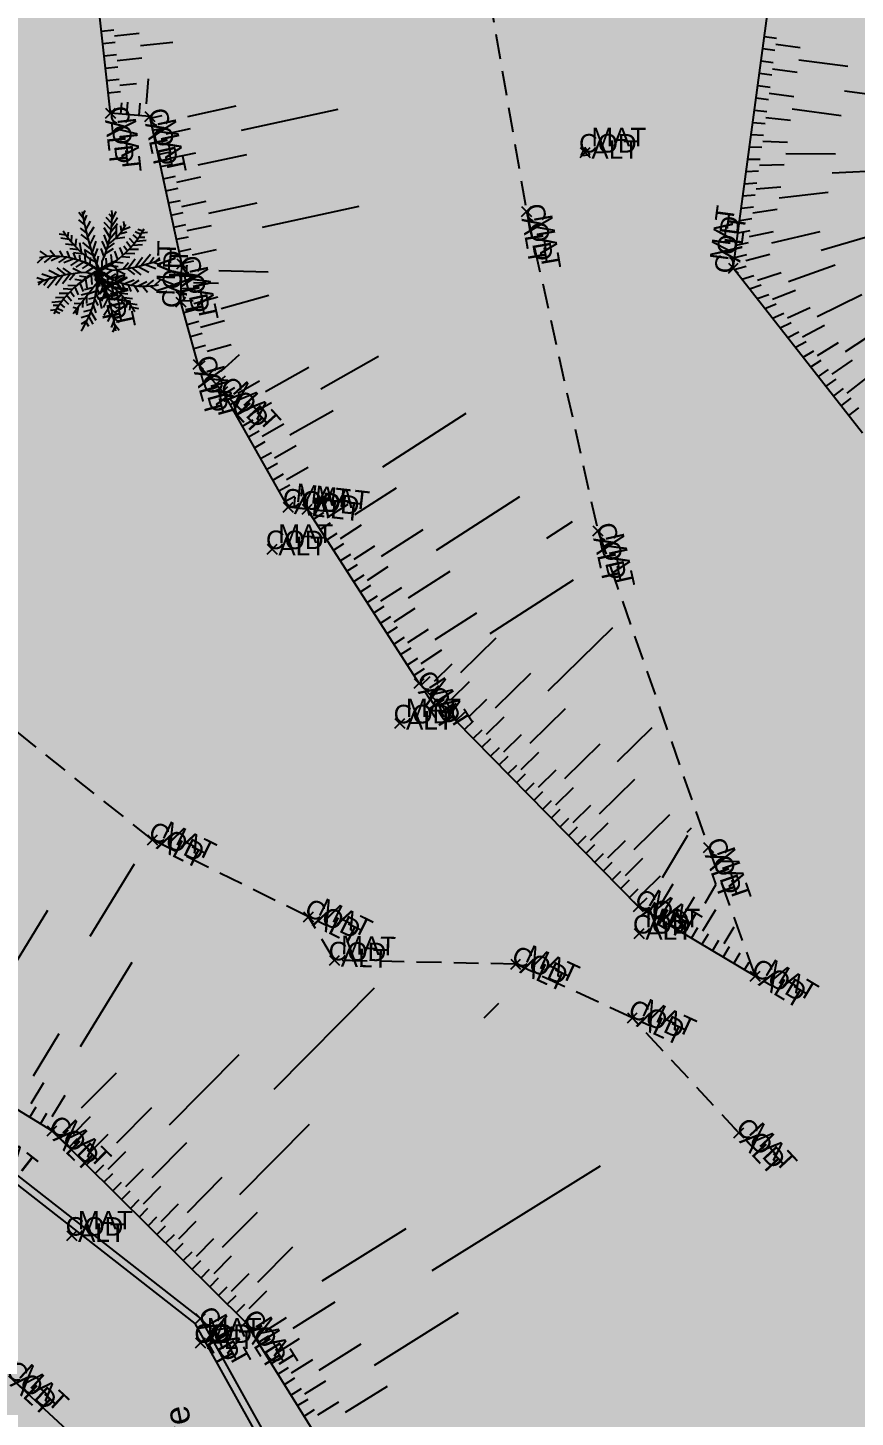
# Model space of a CAD drawing. Extents: x -24 to 1126, y -24 to 2053.
# Drawn here: x 1018.17 to 1034.87, y 1986.67 to 2014.71 of the extents above; entities that cross this region are included whole.
import ezdxf
from ezdxf.enums import TextEntityAlignment as Align

# ---------------------------------------------------------------- set-up
doc = ezdxf.new("R2010")
doc.units = 0
doc.header["$LTSCALE"] = 2.5
doc.header["$PDMODE"] = 3
doc.header["$PDSIZE"] = 0.1
doc.linetypes.add('CACH500', pattern=[0.3, 0.2, -0.1])
doc.layers.get('0').update_dxf_attribs({"linetype": 'CONTINUOUS'})
for name, color, linetype in [('T_BORDURES_TROTTOIR', 7, 'CONTINUOUS'), ('T_HACHURES', 7, 'CONTINUOUS'), ('T_MURS', 7, 'CONTINUOUS'), ('T_TALUS_BARBULES', 32, 'CONTINUOUS'), ('T_TALUS_CRÊTE', 34, 'CONTINUOUS'), ('T_TALUS_PIED', 34, 'CACH500'), ('T_TEXTES', 7, 'CONTINUOUS'), ('TOPOALT', 7, 'CONTINUOUS'), ('TOPOCOD', 1, 'CONTINUOUS'), ('TOPOMAT', 4, 'CONTINUOUS')]:
    doc.layers.add(name, color=color, linetype=linetype)
doc.styles.add('ARIAL', font='arial.ttf')

msp = doc.modelspace()

# ---------------------------------------------------------------- linework, layer by layer
at = {"color": 0}
for p, q in [((1029.408, 2012.297), (1029.332, 2012.132)), ((1029.332, 2012.132), (1029.513, 2012.148)), ((1029.513, 2012.148), (1029.408, 2012.297)), ((1029.418, 2012.192), (1029.418, 2012.192))]:
    msp.add_line(p, q, dxfattribs=at)
at = {"color": 0, "linetype": 'CONTINUOUS'}
for p, q in [((1019.292, 2010.862), (1019.2, 2010.986)), ((1019.282, 2010.92), (1019.328, 2011.023)), ((1019.87, 2010.884), (1019.814, 2010.947)), ((1019.868, 2010.821), (1019.956, 2011.003)), ((1019.316, 2010.738), (1019.2, 2010.832)), ((1019.352, 2010.573), (1019.235, 2010.667)), ((1019.304, 2010.797), (1019.359, 2010.93)), ((1019.339, 2010.631), (1019.432, 2010.81)), ((1019.374, 2010.486), (1019.506, 2010.691)), ((1019.851, 2010.634), (1019.71, 2010.78)), ((1019.828, 2010.488), (1019.71, 2010.675)), ((1019.864, 2010.758), (1019.752, 2010.884)), ((1019.846, 2010.593), (1019.982, 2010.759)), ((1019.859, 2010.698), (1019.982, 2010.884)), ((1019.962, 2010.485), (1019.959, 2010.732)), ((1020.061, 2010.6), (1020.044, 2010.717)), ((1020.085, 2010.634), (1020.233, 2010.696)), ((1020.12, 2010.688), (1020.107, 2010.801)), ((1018.944, 2010.523), (1018.805, 2010.546)), ((1019.006, 2010.439), (1018.833, 2010.464)), ((1018.978, 2010.476), (1018.99, 2010.583)), ((1019.051, 2010.385), (1019.058, 2010.526)), ((1019.132, 2010.294), (1019.149, 2010.45)), ((1019.25, 2010.179), (1019.219, 2010.372)), ((1019.389, 2010.43), (1019.246, 2010.542)), ((1019.443, 2010.245), (1019.281, 2010.377)), ((1019.419, 2010.323), (1019.52, 2010.524)), ((1019.469, 2010.163), (1019.552, 2010.401)), ((1019.757, 2010.213), (1019.668, 2010.403)), ((1019.789, 2010.321), (1019.71, 2010.529)), ((1019.82, 2010.448), (1019.961, 2010.612)), ((1019.931, 2010.455), (1020.128, 2010.487)), ((1020.022, 2010.551), (1020.17, 2010.592)), ((1020.25, 2010.278), (1020.162, 2010.391)), ((1020.318, 2010.358), (1020.219, 2010.459)), ((1020.39, 2010.452), (1020.297, 2010.529)), ((1020.448, 2010.538), (1020.333, 2010.595)), ((1020.354, 2010.404), (1020.558, 2010.426)), ((1020.488, 2010.603), (1020.392, 2010.642)), ((1020.414, 2010.487), (1020.532, 2010.487)), ((1020.471, 2010.574), (1020.582, 2010.587)), ((1018.571, 2010.094), (1018.416, 2010.205)), ((1018.655, 2010.1), (1018.498, 2009.973)), ((1018.718, 2010.101), (1018.623, 2010.215)), ((1018.825, 2010.096), (1018.642, 2010.006)), ((1018.886, 2010.09), (1018.813, 2010.21)), ((1019.103, 2010.325), (1018.927, 2010.346)), ((1019.017, 2010.068), (1018.961, 2010.202)), ((1019.197, 2010.229), (1019.019, 2010.249)), ((1019.145, 2010.034), (1019.089, 2010.171)), ((1019.295, 2010.14), (1019.092, 2010.166)), ((1019.226, 2010.007), (1019.22, 2010.12)), ((1019.482, 2010.124), (1019.315, 2010.233)), ((1019.353, 2010.093), (1019.318, 2010.231)), ((1019.337, 2009.959), (1019.326, 2010.108)), ((1019.505, 2010.057), (1019.586, 2010.257)), ((1019.558, 2009.914), (1019.599, 2010.111)), ((1019.712, 2010.088), (1019.647, 2010.257)), ((1019.738, 2010.157), (1019.898, 2010.257)), ((1019.771, 2010.257), (1019.919, 2010.361)), ((1019.874, 2009.95), (1019.849, 2010.133)), ((1019.988, 2010.033), (1019.927, 2010.203)), ((1020.091, 2010.12), (1020.025, 2010.274)), ((1020.06, 2010.092), (1020.231, 2010.082)), ((1020.179, 2010.203), (1020.107, 2010.302)), ((1020.137, 2010.162), (1020.33, 2010.154)), ((1020.22, 2010.246), (1020.406, 2010.245)), ((1020.289, 2010.323), (1020.482, 2010.335)), ((1020.457, 2009.91), (1020.646, 2010.14)), ((1018.487, 2010.084), (1018.359, 2009.963)), ((1018.817, 2009.699), (1018.596, 2009.813)), ((1018.939, 2009.724), (1018.759, 2009.869)), ((1018.952, 2010.08), (1018.791, 2009.977)), ((1019.042, 2009.742), (1018.886, 2009.86)), ((1019.1, 2010.047), (1018.897, 2009.966)), ((1019.19, 2010.019), (1019.028, 2009.914)), ((1019.251, 2009.767), (1019.075, 2009.855)), ((1019.287, 2009.982), (1019.136, 2009.881)), ((1019.389, 2009.934), (1019.264, 2009.851)), ((1019.495, 2009.873), (1019.341, 2009.771)), ((1019.43, 2009.912), (1019.434, 2010.076)), ((1019.531, 2009.986), (1019.433, 2010.034)), ((1019.671, 2009.83), (1019.672, 2009.991)), ((1019.715, 2009.72), (1019.87, 2009.822)), ((1019.722, 2009.857), (1019.876, 2009.82)), ((1019.763, 2009.88), (1019.75, 2010.061)), ((1019.826, 2009.919), (1019.996, 2009.894)), ((1019.927, 2009.988), (1020.094, 2009.965)), ((1019.96, 2009.826), (1020.135, 2009.738)), ((1020.085, 2009.84), (1020.199, 2009.974)), ((1020.168, 2009.851), (1020.325, 2009.733)), ((1020.189, 2009.855), (1020.339, 2010.05)), ((1020.272, 2009.869), (1020.452, 2009.724)), ((1020.335, 2009.882), (1020.483, 2010.083)), ((1020.394, 2009.894), (1020.615, 2009.78)), ((1020.54, 2009.932), (1020.755, 2009.855)), ((1020.623, 2009.956), (1020.714, 2010.083)), ((1020.696, 2009.98), (1020.855, 2009.928)), ((1020.744, 2009.996), (1020.831, 2010.076)), ((1018.514, 2009.613), (1018.355, 2009.665)), ((1018.466, 2009.597), (1018.38, 2009.517)), ((1018.67, 2009.661), (1018.455, 2009.738)), ((1018.587, 2009.637), (1018.496, 2009.51)), ((1018.753, 2009.683), (1018.564, 2009.453)), ((1018.875, 2009.711), (1018.727, 2009.51)), ((1019.021, 2009.738), (1018.871, 2009.543)), ((1019.125, 2009.753), (1019.012, 2009.619)), ((1019.283, 2009.605), (1019.116, 2009.628)), ((1019.384, 2009.674), (1019.215, 2009.699)), ((1019.222, 2009.56), (1019.284, 2009.39)), ((1019.488, 2009.736), (1019.334, 2009.773)), ((1019.336, 2009.643), (1019.362, 2009.46)), ((1019.448, 2009.713), (1019.46, 2009.532)), ((1019.539, 2009.764), (1019.538, 2009.602)), ((1019.652, 2009.679), (1019.612, 2009.482)), ((1019.705, 2009.536), (1019.624, 2009.336)), ((1019.68, 2009.607), (1019.777, 2009.559)), ((1019.78, 2009.681), (1019.777, 2009.518)), ((1019.821, 2009.659), (1019.946, 2009.742)), ((1019.873, 2009.634), (1019.884, 2009.485)), ((1019.923, 2009.611), (1020.075, 2009.712)), ((1019.985, 2009.586), (1019.99, 2009.473)), ((1020.02, 2009.574), (1020.182, 2009.679)), ((1020.065, 2009.559), (1020.121, 2009.422)), ((1020.11, 2009.546), (1020.313, 2009.627)), ((1020.259, 2009.513), (1020.419, 2009.616)), ((1020.386, 2009.497), (1020.569, 2009.587)), ((1020.555, 2009.493), (1020.713, 2009.62)), ((1020.723, 2009.509), (1020.851, 2009.63)), ((1018.921, 2009.27), (1018.728, 2009.258)), ((1018.99, 2009.347), (1018.804, 2009.348)), ((1019.073, 2009.431), (1018.88, 2009.439)), ((1018.96, 2009.315), (1019.048, 2009.202)), ((1019.151, 2009.501), (1018.979, 2009.511)), ((1019.031, 2009.39), (1019.103, 2009.291)), ((1019.119, 2009.473), (1019.185, 2009.319)), ((1019.402, 2009.353), (1019.249, 2009.315)), ((1019.492, 2009.468), (1019.312, 2009.42)), ((1019.355, 2009.293), (1019.354, 2009.148)), ((1019.552, 2009.398), (1019.387, 2009.334)), ((1019.528, 2009.268), (1019.396, 2009.232)), ((1019.542, 2009.336), (1019.605, 2009.232)), ((1019.624, 2009.336), (1019.56, 2009.462)), ((1019.741, 2009.43), (1019.658, 2009.192)), ((1019.791, 2009.27), (1019.69, 2009.069)), ((1019.729, 2009.469), (1019.895, 2009.36)), ((1019.768, 2009.348), (1019.929, 2009.216)), ((1019.857, 2009.5), (1019.892, 2009.362)), ((1019.915, 2009.453), (1020.119, 2009.427)), ((1019.96, 2009.414), (1019.991, 2009.221)), ((1020.014, 2009.364), (1020.191, 2009.344)), ((1020.078, 2009.299), (1020.061, 2009.143)), ((1020.107, 2009.268), (1020.283, 2009.247)), ((1020.194, 2009.525), (1020.25, 2009.391)), ((1020.324, 2009.503), (1020.397, 2009.383)), ((1020.492, 2009.492), (1020.587, 2009.378)), ((1020.639, 2009.499), (1020.794, 2009.388)), ((1018.74, 2009.019), (1018.628, 2009.006)), ((1018.856, 2009.189), (1018.652, 2009.167)), ((1018.796, 2009.106), (1018.678, 2009.106)), ((1018.722, 2008.99), (1018.818, 2008.951)), ((1018.762, 2009.055), (1018.877, 2008.998)), ((1018.821, 2009.141), (1018.913, 2009.064)), ((1018.893, 2009.235), (1018.991, 2009.134)), ((1019.164, 2009.045), (1019.082, 2009.064)), ((1019.237, 2009.141), (1019.103, 2009.148)), ((1019.125, 2008.995), (1019.166, 2008.918)), ((1019.189, 2009.078), (1019.158, 2008.934)), ((1019.319, 2009.247), (1019.187, 2009.232)), ((1019.281, 2009.198), (1019.27, 2009.064)), ((1019.456, 2009.016), (1019.291, 2008.981)), ((1019.502, 2009.163), (1019.354, 2009.106)), ((1019.443, 2008.979), (1019.542, 2008.813)), ((1019.487, 2009.11), (1019.542, 2008.96)), ((1019.52, 2009.232), (1019.584, 2009.106)), ((1019.836, 2009.107), (1019.704, 2008.902)), ((1019.821, 2009.163), (1019.964, 2009.051)), ((1019.858, 2009.02), (1019.975, 2008.926)), ((1020.16, 2009.208), (1020.152, 2009.067)), ((1020.204, 2009.154), (1020.378, 2009.129)), ((1020.232, 2009.117), (1020.22, 2009.01)), ((1020.266, 2009.07), (1020.406, 2009.048)), ((1019.415, 2008.91), (1019.249, 2008.855)), ((1019.368, 2008.806), (1019.249, 2008.73)), ((1019.347, 2008.764), (1019.396, 2008.688)), ((1019.4, 2008.874), (1019.48, 2008.73)), ((1019.871, 2008.962), (1019.778, 2008.783)), ((1019.906, 2008.796), (1019.851, 2008.663)), ((1019.894, 2008.855), (1020.011, 2008.761)), ((1019.918, 2008.731), (1020.01, 2008.607)), ((1019.928, 2008.673), (1019.882, 2008.571))]:
    msp.add_line(p, q, dxfattribs=at)
for centre, radius, start, end in [((1024.331, 2011.764), 5.119, 188.516, 202.606), ((1017.54, 2010.932), 2.33, 336.1943, 2.2988), ((1018.743, 2011.633), 2.026, 295.5696, 331.0899), ((1019.156, 2011.277), 1.13, 304.4561, 331.4948), ((1020.612, 2011.701), 2.042, 212.1217, 234.7352), ((1018.707, 2008.621), 1.479, 52.5989, 101.7634), ((1021.561, 2010.864), 2.2, 198.8657, 208.393), ((1020.617, 2007.86), 2.209, 117.8553, 131.0663), ((1018.953, 2008.961), 1.079, 53.632, 73.238), ((1021.717, 2006.013), 4.368, 114.0335, 119.0967), ((1017.889, 2007.076), 3.245, 51.2827, 57.6416), ((1019.688, 2012.974), 3.159, 273.4205, 291.3892), ((1019.523, 2006.619), 3.159, 93.4204, 111.3892), ((1020.485, 2007.946), 2.05, 115.4351, 150.987), ((1056.147, 1980.644), 46.631, 141.6662, 142.6422), ((1017.561, 2009.692), 2.012, 326.851, 2.4966), ((1018.695, 2009.681), 0.915, 337.8337, 5.9061), ((1020.504, 2010.972), 1.479, 232.5989, 281.7634), ((1014.88, 2007.829), 5.119, 8.516, 22.606), ((1017.576, 2008.864), 2.248, 12.1313, 24.7386), ((1018.599, 2007.892), 2.042, 32.1218, 54.7348)]:
    msp.add_arc(centre, radius, start, end, dxfattribs=at)
at = {"color": 0}
for p in [(1019.837, 2012.986), (1020.631, 2012.922), (1029.418, 2012.192), (1028.233, 2011.004), (1019.605, 2009.797), (1021.275, 2009.946), (1032.407, 2009.858), (1021.256, 2009.176), (1021.607, 2007.918), (1022.105, 2007.37), (1023.422, 2005.037), (1023.806, 2004.994), (1029.673, 2004.557), (1023.101, 2004.19), (1026.069, 2001.481), (1025.677, 2000.674), (1020.684, 1998.324), (1031.904, 1998.17), (1030.49, 1996.979), (1023.836, 1996.768), (1030.507, 1996.431), (1024.361, 1995.891), (1028.015, 1995.815), (1032.847, 1995.57), (1030.369, 1994.731), (1018.658, 1992.45), (1032.519, 1992.41), (1019.058, 1990.335), (1021.653, 1988.664), (1022.566, 1988.587), (1021.655, 1988.172)]:
    msp.add_point(p, dxfattribs=at)
at = {"layer": 'T_BORDURES_TROTTOIR'}
msp.add_line((1019.232, 1986.162), (1017.786, 1987.497), dxfattribs=at)
at = {"layer": 'T_HACHURES', "color": 31}
for points in [[(1035.496, 1910.55), (1033.871, 2026.98), (1035.496, 2027.208)], [(1033.871, 1910.222), (1031.244, 2026.61), (1033.871, 2026.98)], [(1033.871, 1910.222), (1033.871, 2026.98), (1035.496, 1910.55)], [(1030.131, 1917.841), (1028.717, 2026.255), (1030.131, 2026.454)], [(1031.244, 1915.636), (1030.131, 2026.454), (1031.244, 2026.61)], [(1030.131, 1917.841), (1030.131, 2026.454), (1031.244, 1915.636)], [(1031.244, 1915.636), (1031.244, 2026.61), (1033.871, 1910.222)], [(1028.717, 1920.421), (1026.382, 2025.927), (1028.717, 2026.255)], [(1028.717, 1920.421), (1028.717, 2026.255), (1030.131, 1917.841)], [(1026.232, 1924.465), (1023.067, 2025.404), (1026.232, 2025.906)], [(1026.382, 1924.233), (1026.232, 2025.906), (1026.382, 2025.927)], [(1026.232, 1924.465), (1026.232, 2025.906), (1026.382, 1924.233)], [(1026.382, 1924.233), (1026.382, 2025.927), (1028.717, 1920.421)], [(1023.067, 1929.33), (1019.977, 2024.915), (1023.067, 2025.404)], [(1023.067, 1929.33), (1023.067, 2025.404), (1026.232, 1924.465)], [(1019.977, 1934.571), (1017.53, 2024.578), (1019.977, 2024.915)], [(1019.977, 1934.571), (1019.977, 2024.915), (1023.067, 1929.33)], [(1017.53, 1938.722), (1017.53, 2024.578), (1019.977, 1934.571)]]:
    msp.add_solid(points, dxfattribs=at)
at = {"layer": 'T_MURS'}
for p, q in [((1019.837, 2012.986), (1019.238, 2018.454)), ((1020.631, 2012.922), (1019.837, 2012.986)), ((1021.275, 2009.946), (1020.631, 2012.922)), ((1021.256, 2009.176), (1021.275, 2009.946)), ((1021.607, 2007.918), (1021.256, 2009.176)), ((1022.105, 2007.37), (1021.607, 2007.918)), ((1023.422, 2005.037), (1022.105, 2007.37)), ((1023.806, 2004.994), (1023.422, 2005.037)), ((1026.069, 2001.481), (1023.806, 2004.994)), ((1030.49, 1996.979), (1026.069, 2001.481)), ((1032.847, 1995.57), (1030.49, 1996.979)), ((1017.125, 1992.2), (1021.653, 1988.664)), ((1017.028, 1992.085), (1021.537, 1988.564)), ((1021.537, 1988.564), (1023.665, 1984.749)), ((1021.653, 1988.664), (1023.796, 1984.822))]:
    msp.add_line(p, q, dxfattribs=at)
at = {"layer": 'T_TALUS_BARBULES'}
for p, q in [((1019.656, 2014.642), (1019.904, 2014.67)), ((1019.918, 2014.545), (1020.415, 2014.6)), ((1019.683, 2014.394), (1019.932, 2014.421)), ((1020.442, 2014.351), (1021.095, 2014.423)), ((1033.033, 2014.537), (1033.28, 2014.504)), ((1033.264, 2014.38), (1033.759, 2014.314)), ((1019.71, 2014.145), (1019.959, 2014.173)), ((1019.972, 2014.048), (1020.469, 2014.103)), ((1032.966, 2014.041), (1033.214, 2014.008)), ((1033, 2014.289), (1033.247, 2014.256)), ((1033.726, 2014.066), (1034.717, 2013.933)), ((1019.738, 2013.897), (1019.986, 2013.924)), ((1032.933, 2013.793), (1033.181, 2013.76)), ((1033.198, 2013.884), (1033.693, 2013.818)), ((1019.765, 2013.648), (1020.013, 2013.676)), ((1020.027, 2013.551), (1020.364, 2013.588)), ((1020.564, 2013.178), (1020.604, 2013.677)), ((1032.9, 2013.546), (1033.148, 2013.513)), ((1019.792, 2013.4), (1020.04, 2013.427)), ((1020.045, 2012.969), (1020.064, 2013.196)), ((1020.17, 2012.959), (1020.19, 2013.209)), ((1020.419, 2012.939), (1020.439, 2013.188)), ((1032.867, 2013.298), (1033.115, 2013.265)), ((1033.131, 2013.389), (1033.627, 2013.322)), ((1034.651, 2013.438), (1036.634, 2013.172)), ((1019.833, 2013.027), (1019.878, 2013.032)), ((1020.639, 2012.885), (1020.883, 2012.938)), ((1021.398, 2012.922), (1022.376, 2013.134)), ((1022.481, 2012.645), (1024.436, 2013.068)), ((1032.834, 2013.05), (1033.082, 2013.021)), ((1033.066, 2012.901), (1033.563, 2012.849)), ((1033.594, 2013.075), (1034.585, 2012.942)), ((1020.692, 2012.641), (1020.936, 2012.694)), ((1020.962, 2012.572), (1021.451, 2012.678)), ((1032.801, 2012.802), (1033.05, 2012.781)), ((1020.745, 2012.397), (1020.989, 2012.45)), ((1032.768, 2012.554), (1033.017, 2012.541)), ((1033.001, 2012.421), (1033.5, 2012.401)), ((1020.798, 2012.152), (1021.042, 2012.205)), ((1021.068, 2012.083), (1021.557, 2012.189)), ((1021.61, 2011.945), (1022.587, 2012.156)), ((1032.701, 2012.059), (1032.951, 2012.061)), ((1032.734, 2012.307), (1032.984, 2012.301)), ((1033.468, 2012.176), (1034.468, 2012.168)), ((1020.85, 2011.908), (1021.095, 2011.961)), ((1032.668, 2011.811), (1032.918, 2011.821)), ((1032.935, 2011.941), (1033.434, 2011.952)), ((1034.399, 2011.78), (1036.396, 2011.887)), ((1020.903, 2011.664), (1021.148, 2011.717)), ((1021.174, 2011.594), (1021.663, 2011.7)), ((1032.635, 2011.563), (1032.884, 2011.58)), ((1032.867, 2011.46), (1033.366, 2011.502)), ((1020.956, 2011.419), (1021.201, 2011.472)), ((1021.009, 2011.175), (1021.253, 2011.228)), ((1021.28, 2011.106), (1021.769, 2011.212)), ((1032.602, 2011.316), (1032.851, 2011.34)), ((1033.33, 2011.277), (1034.324, 2011.39)), ((1021.062, 2010.931), (1021.306, 2010.984)), ((1021.821, 2010.967), (1022.799, 2011.179)), ((1022.905, 2010.69), (1024.859, 2011.113)), ((1032.569, 2011.068), (1032.817, 2011.1)), ((1032.8, 2010.979), (1033.294, 2011.051)), ((1021.115, 2010.686), (1021.359, 2010.739)), ((1021.386, 2010.617), (1021.874, 2010.723)), ((1032.536, 2010.82), (1032.782, 2010.859)), ((1034.182, 2010.225), (1036.103, 2010.784)), ((1021.168, 2010.442), (1021.412, 2010.495)), ((1032.469, 2010.324), (1032.713, 2010.378)), ((1032.502, 2010.572), (1032.748, 2010.618)), ((1032.731, 2010.498), (1033.221, 2010.598)), ((1033.183, 2010.37), (1034.157, 2010.597)), ((1021.221, 2010.198), (1021.465, 2010.251)), ((1021.492, 2010.128), (1021.98, 2010.234)), ((1032.436, 2010.077), (1032.679, 2010.137)), ((1032.661, 2010.016), (1033.145, 2010.143)), ((1021.274, 2009.953), (1021.518, 2010.006)), ((1022.022, 2009.81), (1023.022, 2009.785)), ((1032.425, 2009.835), (1032.666, 2009.901)), ((1033.518, 2009.592), (1034.461, 2009.924)), ((1021.269, 2009.704), (1021.519, 2009.697)), ((1021.516, 2009.572), (1022.016, 2009.56)), ((1032.579, 2009.638), (1032.818, 2009.711)), ((1032.894, 2009.616), (1033.371, 2009.769)), ((1021.263, 2009.454), (1021.513, 2009.447)), ((1021.523, 2009.149), (1022.005, 2009.284)), ((1022.072, 2009.043), (1023.035, 2009.312)), ((1032.734, 2009.441), (1032.971, 2009.521)), ((1032.888, 2009.245), (1033.123, 2009.331)), ((1033.199, 2009.236), (1033.665, 2009.416)), ((1034.102, 2008.887), (1034.999, 2009.327)), ((1021.257, 2009.204), (1021.507, 2009.198)), ((1021.316, 2008.962), (1021.557, 2009.029)), ((1033.042, 2009.048), (1033.274, 2009.141)), ((1033.502, 2008.857), (1033.957, 2009.063)), ((1021.383, 2008.721), (1021.624, 2008.788)), ((1021.657, 2008.668), (1022.139, 2008.802)), ((1033.197, 2008.852), (1033.426, 2008.952)), ((1033.351, 2008.655), (1033.577, 2008.762)), ((1033.804, 2008.477), (1034.246, 2008.711)), ((1034.673, 2008.181), (1035.51, 2008.729)), ((1021.45, 2008.48), (1021.691, 2008.547)), ((1033.506, 2008.458), (1033.728, 2008.572)), ((1021.517, 2008.239), (1021.758, 2008.307)), ((1021.792, 2008.186), (1022.273, 2008.321)), ((1033.66, 2008.262), (1033.879, 2008.382)), ((1033.814, 2008.065), (1034.03, 2008.192)), ((1034.105, 2008.097), (1034.532, 2008.358)), ((1021.635, 2007.887), (1021.749, 2007.991)), ((1021.803, 2007.702), (1021.988, 2007.871)), ((1022.072, 2007.778), (1022.442, 2008.115)), ((1022.968, 2007.368), (1023.838, 2007.859)), ((1024.084, 2007.424), (1025.248, 2008.081)), ((1033.969, 2007.868), (1034.18, 2008.002)), ((1034.405, 2007.717), (1034.815, 2008.004)), ((1021.971, 2007.518), (1022.156, 2007.686)), ((1022.409, 2007.34), (1022.845, 2007.586)), ((1034.123, 2007.672), (1034.33, 2007.812)), ((1034.278, 2007.475), (1034.48, 2007.622)), ((1034.706, 2007.335), (1035.099, 2007.643)), ((1022.13, 2007.326), (1022.348, 2007.449)), ((1034.432, 2007.279), (1034.63, 2007.432)), ((1022.253, 2007.108), (1022.471, 2007.231)), ((1022.376, 2006.891), (1022.594, 2007.013)), ((1022.655, 2006.905), (1023.09, 2007.15)), ((1034.586, 2007.082), (1034.783, 2007.236)), ((1034.741, 2006.885), (1034.937, 2007.04)), ((1022.499, 2006.673), (1022.716, 2006.796)), ((1023.459, 2006.497), (1024.33, 2006.989)), ((1025.337, 2005.849), (1027.018, 2006.932)), ((1022.622, 2006.455), (1022.839, 2006.578)), ((1022.901, 2006.469), (1023.336, 2006.715)), ((1022.744, 2006.237), (1022.962, 2006.36)), ((1023.146, 2006.034), (1023.582, 2006.279)), ((1022.867, 2006.02), (1023.085, 2006.142)), ((1022.99, 2005.802), (1023.208, 2005.925)), ((1023.113, 2005.584), (1023.331, 2005.707)), ((1023.392, 2005.598), (1023.828, 2005.844)), ((1023.236, 2005.366), (1023.454, 2005.489)), ((1023.695, 2005.258), (1023.715, 2005.441)), ((1024.767, 2004.887), (1025.608, 2005.429)), ((1023.359, 2005.149), (1023.555, 2005.26)), ((1023.543, 2005.023), (1023.567, 2005.236)), ((1023.791, 2004.995), (1023.819, 2005.244)), ((1024.211, 2004.827), (1024.632, 2005.097)), ((1026.42, 2004.168), (1028.101, 2005.251)), ((1023.933, 2004.796), (1024.144, 2004.932)), ((1024.069, 2004.586), (1024.279, 2004.722)), ((1024.204, 2004.376), (1024.414, 2004.511)), ((1024.482, 2004.406), (1024.902, 2004.677)), ((1025.308, 2004.046), (1026.149, 2004.588)), ((1028.643, 2004.41), (1029.164, 2004.745)), ((1024.339, 2004.166), (1024.55, 2004.301)), ((1024.753, 2003.986), (1025.173, 2004.257)), ((1024.475, 2003.956), (1024.685, 2004.091)), ((1024.61, 2003.745), (1024.82, 2003.881)), ((1024.746, 2003.535), (1024.956, 2003.671)), ((1025.023, 2003.566), (1025.444, 2003.836)), ((1025.85, 2003.206), (1026.691, 2003.747)), ((1024.881, 2003.325), (1025.091, 2003.46)), ((1025.294, 2003.145), (1025.715, 2003.416)), ((1027.503, 2002.486), (1029.184, 2003.569)), ((1025.016, 2003.115), (1025.227, 2003.25)), ((1025.152, 2002.905), (1025.362, 2003.04)), ((1025.287, 2002.695), (1025.497, 2002.83)), ((1025.565, 2002.725), (1025.985, 2002.996)), ((1026.391, 2002.365), (1027.232, 2002.907)), ((1025.422, 2002.484), (1025.633, 2002.62)), ((1025.836, 2002.304), (1026.256, 2002.575)), ((1028.671, 2001.329), (1029.973, 2002.608)), ((1025.558, 2002.274), (1025.768, 2002.41)), ((1026.906, 2001.699), (1027.62, 2002.399)), ((1025.693, 2002.064), (1025.903, 2002.199)), ((1025.829, 2001.854), (1026.039, 2001.989)), ((1026.106, 2001.884), (1026.527, 2002.155)), ((1025.964, 2001.644), (1026.174, 2001.779)), ((1026.374, 2001.527), (1026.731, 2001.877)), ((1027.607, 2000.985), (1028.32, 2001.686)), ((1026.108, 2001.441), (1026.287, 2001.616)), ((1026.283, 2001.262), (1026.462, 2001.437)), ((1026.724, 2001.17), (1027.081, 2001.52)), ((1026.459, 2001.084), (1026.637, 2001.259)), ((1027.075, 2000.813), (1027.432, 2001.163)), ((1026.634, 2000.905), (1026.812, 2001.081)), ((1026.809, 2000.727), (1026.987, 2000.902)), ((1028.307, 2000.272), (1029.021, 2000.972)), ((1026.984, 2000.549), (1027.162, 2000.724)), ((1027.425, 2000.456), (1027.782, 2000.807)), ((1030.072, 1999.902), (1030.769, 2000.587)), ((1027.159, 2000.37), (1027.338, 2000.546)), ((1027.334, 2000.192), (1027.513, 2000.367)), ((1027.775, 2000.1), (1028.132, 2000.45)), ((1027.51, 2000.014), (1027.688, 2000.189)), ((1027.685, 1999.835), (1027.863, 2000.01)), ((1028.126, 1999.743), (1028.483, 2000.093)), ((1029.008, 1999.558), (1029.722, 2000.259)), ((1027.86, 1999.657), (1028.038, 1999.832)), ((1028.476, 1999.386), (1028.833, 1999.736)), ((1028.035, 1999.478), (1028.213, 1999.654)), ((1028.21, 1999.3), (1028.389, 1999.475)), ((1029.709, 1998.845), (1030.422, 1999.545)), ((1028.385, 1999.122), (1028.564, 1999.297)), ((1028.826, 1999.029), (1029.183, 1999.38)), ((1028.56, 1998.943), (1028.739, 1999.119)), ((1028.736, 1998.765), (1028.914, 1998.94)), ((1029.177, 1998.673), (1029.534, 1999.023)), ((1028.911, 1998.587), (1029.089, 1998.762)), ((1029.527, 1998.316), (1029.884, 1998.666)), ((1030.409, 1998.131), (1031.123, 1998.832)), ((1029.086, 1998.408), (1029.264, 1998.583)), ((1029.261, 1998.23), (1029.44, 1998.405)), ((1030.979, 1997.56), (1031.492, 1998.419)), ((1031.473, 1998.475), (1031.566, 1998.566)), ((1029.436, 1998.051), (1029.615, 1998.227)), ((1029.611, 1997.873), (1029.79, 1998.048)), ((1029.877, 1997.959), (1030.234, 1998.309)), ((1019.425, 1996.379), (1020.322, 1997.842)), ((1029.787, 1997.695), (1029.965, 1997.87)), ((1030.228, 1997.602), (1030.584, 1997.953)), ((1029.962, 1997.516), (1030.14, 1997.691)), ((1030.137, 1997.338), (1030.315, 1997.513)), ((1030.578, 1997.246), (1030.935, 1997.596)), ((1030.312, 1997.16), (1030.49, 1997.335)), ((1030.937, 1997.003), (1031.193, 1997.432)), ((1031.837, 1997.047), (1032.064, 1997.428)), ((1030.487, 1996.981), (1030.666, 1997.156)), ((1030.701, 1996.852), (1030.83, 1997.067)), ((1030.916, 1996.724), (1031.044, 1996.939)), ((1031.366, 1996.746), (1031.623, 1997.176)), ((1031.795, 1996.49), (1032.052, 1996.919)), ((1017.527, 1995.197), (1018.572, 1996.902)), ((1031.131, 1996.596), (1031.259, 1996.81)), ((1031.345, 1996.468), (1031.473, 1996.682)), ((1031.56, 1996.339), (1031.688, 1996.554)), ((1031.774, 1996.211), (1031.903, 1996.426)), ((1032.225, 1996.233), (1032.426, 1996.57)), ((1031.989, 1996.083), (1032.117, 1996.297)), ((1032.204, 1995.955), (1032.332, 1996.169)), ((1019.232, 1994.151), (1020.277, 1995.856)), ((1032.418, 1995.826), (1032.546, 1996.041)), ((1032.633, 1995.698), (1032.727, 1995.856)), ((1032.847, 1995.57), (1032.847, 1995.57)), ((1023.143, 1993.289), (1025.169, 1995.339)), ((1027.378, 1994.728), (1027.676, 1995.03)), ((1018.283, 1993.56), (1018.805, 1994.413)), ((1021.026, 1992.57), (1022.432, 1993.992)), ((1019.256, 1992.913), (1019.959, 1993.624)), ((1018.234, 1993.003), (1018.496, 1993.429)), ((1018.661, 1992.742), (1018.922, 1993.168)), ((1018.21, 1992.725), (1018.341, 1992.938)), ((1018.423, 1992.594), (1018.554, 1992.807)), ((1019.082, 1992.382), (1019.434, 1992.738)), ((1019.967, 1992.21), (1020.67, 1992.921)), ((1018.637, 1992.463), (1018.767, 1992.676)), ((1018.818, 1992.292), (1018.994, 1992.47)), ((1022.448, 1991.164), (1023.854, 1992.586)), ((1018.996, 1992.116), (1019.171, 1992.294)), ((1019.438, 1992.03), (1019.79, 1992.386)), ((1020.679, 1991.507), (1021.382, 1992.218)), ((1019.173, 1991.941), (1019.349, 1992.118)), ((1019.351, 1991.765), (1019.527, 1991.943)), ((1019.794, 1991.679), (1020.145, 1992.035)), ((1019.529, 1991.589), (1019.705, 1991.767)), ((1019.707, 1991.413), (1019.883, 1991.591)), ((1020.149, 1991.327), (1020.501, 1991.683)), ((1026.333, 1989.631), (1029.729, 1991.745)), ((1019.885, 1991.238), (1020.06, 1991.415)), ((1020.505, 1990.976), (1020.856, 1991.332)), ((1021.39, 1990.804), (1022.093, 1991.515)), ((1020.062, 1991.062), (1020.238, 1991.24)), ((1020.24, 1990.886), (1020.416, 1991.064)), ((1020.418, 1990.71), (1020.594, 1990.888)), ((1020.86, 1990.624), (1021.212, 1990.98)), ((1022.101, 1990.101), (1022.804, 1990.812)), ((1020.596, 1990.535), (1020.772, 1990.712)), ((1020.774, 1990.359), (1020.949, 1990.537)), ((1021.216, 1990.273), (1021.568, 1990.629)), ((1024.107, 1989.423), (1025.805, 1990.48)), ((1020.951, 1990.183), (1021.127, 1990.361)), ((1021.129, 1990.007), (1021.305, 1990.185)), ((1021.572, 1989.921), (1021.923, 1990.277)), ((1021.307, 1989.832), (1021.483, 1990.009)), ((1021.927, 1989.57), (1022.279, 1989.926)), ((1022.812, 1989.398), (1023.515, 1990.109)), ((1021.485, 1989.656), (1021.661, 1989.834)), ((1021.663, 1989.48), (1021.838, 1989.658)), ((1021.84, 1989.304), (1022.016, 1989.482)), ((1022.283, 1989.218), (1022.634, 1989.574)), ((1022.018, 1989.129), (1022.194, 1989.306)), ((1022.196, 1988.953), (1022.372, 1989.131)), ((1022.638, 1988.867), (1022.99, 1989.223)), ((1022.374, 1988.777), (1022.55, 1988.955)), ((1023.522, 1988.47), (1024.371, 1988.998)), ((1025.164, 1987.725), (1026.862, 1988.782)), ((1022.552, 1988.601), (1022.727, 1988.779)), ((1022.687, 1988.392), (1022.9, 1988.524)), ((1022.966, 1988.418), (1023.39, 1988.682)), ((1022.819, 1988.18), (1023.032, 1988.312)), ((1023.23, 1987.993), (1023.654, 1988.258)), ((1022.952, 1987.967), (1023.164, 1988.1)), ((1024.051, 1987.621), (1024.9, 1988.15)), ((1023.084, 1987.755), (1023.296, 1987.887)), ((1023.216, 1987.543), (1023.428, 1987.675)), ((1023.494, 1987.569), (1023.919, 1987.833)), ((1023.348, 1987.331), (1023.56, 1987.463)), ((1023.758, 1987.145), (1024.183, 1987.409)), ((1023.48, 1987.119), (1023.692, 1987.251)), ((1024.579, 1986.772), (1025.428, 1987.301)), ((1023.612, 1986.906), (1023.824, 1987.038)), ((1023.744, 1986.694), (1023.957, 1986.826)), ((1024.023, 1986.72), (1024.447, 1986.984))]:
    msp.add_line(p, q, dxfattribs=at)
at = {"layer": 'T_TALUS_CRÊTE'}
for p, q in [((1032.407, 2009.858), (1033.585, 2018.666)), ((1035.017, 2006.533), (1032.407, 2009.858)), ((1014.43, 1995.043), (1018.658, 1992.45)), ((1018.658, 1992.45), (1022.566, 1988.587)), ((1022.566, 1988.587), (1024.599, 1985.322))]:
    msp.add_line(p, q, dxfattribs=at)
at = {"layer": 'T_TALUS_PIED'}
for p, q in [((1026.974, 2018.274), (1028.233, 2011.004)), ((1028.233, 2011.004), (1029.673, 2004.557)), ((1029.673, 2004.557), (1031.904, 1998.17)), ((1020.684, 1998.324), (1016.888, 2001.351)), ((1023.836, 1996.768), (1020.684, 1998.324)), ((1031.904, 1998.17), (1032.847, 1995.57)), ((1024.361, 1995.891), (1023.836, 1996.768)), ((1028.015, 1995.815), (1024.361, 1995.891)), ((1030.369, 1994.731), (1028.015, 1995.815)), ((1032.519, 1992.41), (1030.369, 1994.731))]:
    msp.add_line(p, q, dxfattribs=at)

# ---------------------------------------------------------------- texts
at = {"layer": 'T_TEXTES', "style": 'ARIAL'}
msp.add_text('Jardinière', height=0.5, rotation=101.3966, dxfattribs=at).set_placement((1021.841, 1985.466), align=Align.BOTTOM_CENTER)
at = {"layer": 'TOPOALT', "style": 'ARIAL'}
for p, rotation in [((1019.727, 2012.848), 276.2526), ((1020.535, 2012.774), 282.2164), ((1032.547, 2009.965), 82.3819), ((1028.131, 2010.86), 279.8243), ((1021.384, 2009.298), 88.5765), ((1019.509, 2009.648), 282.2164), ((1021.18, 2009.797), 282.2164), ((1021.52, 2007.764), 285.5856), ((1022.097, 2007.194), 312.2965), ((1023.532, 2004.899), 353.5889), ((1023.916, 2004.856), 353.5889), ((1029.578, 2004.407), 282.5901), ((1026.032, 2001.308), 302.785), ((1020.741, 1998.157), 333.727), ((1031.828, 1998.011), 289.2594), ((1030.533, 1996.807), 329.1392), ((1023.893, 1996.601), 333.727), ((1024.484, 1995.763), 358.8002), ((1028.076, 1995.649), 335.2863), ((1032.891, 1995.399), 329.1392), ((1030.43, 1994.565), 335.2863), ((1018.659, 1992.274), 315.3317), ((1032.513, 1992.234), 312.8152), ((1021.604, 1988.494), 299.1559), ((1022.526, 1988.415), 301.9059), ((1017.793, 1987.32), 317.2898)]:
    msp.add_attdef('ALT', p, '', height=0.375, rotation=rotation, dxfattribs=at)
for p in [(1029.543, 2012.067), (1023.226, 2004.065), (1025.802, 2000.549), (1030.632, 1996.306), (1019.183, 1990.21), (1021.78, 1988.047)]:
    msp.add_attdef('ALT', p, '', height=0.375, dxfattribs=at)
at = {"layer": 'TOPOCOD', "style": 'ARIAL'}
for p, rotation in [((1019.824, 2013.11), 276.2526), ((1020.604, 2013.044), 282.2164), ((1028.212, 2011.127), 279.8243), ((1032.39, 2009.734), 82.3819), ((1021.253, 2009.051), 88.5765), ((1021.249, 2010.068), 282.2164), ((1019.579, 2009.919), 282.2164), ((1021.574, 2008.038), 285.5856), ((1022.021, 2007.463), 312.2965), ((1023.298, 2005.051), 353.5889), ((1023.682, 2005.008), 353.5889), ((1029.646, 2004.679), 282.5901), ((1026.001, 2001.586), 302.785), ((1020.572, 1998.38), 333.727), ((1031.863, 1998.288), 289.2594), ((1030.382, 1997.043), 329.1392), ((1023.724, 1996.824), 333.727), ((1024.236, 1995.894), 358.8002), ((1027.901, 1995.867), 335.2863), ((1032.74, 1995.634), 329.1392), ((1030.256, 1994.783), 335.2863), ((1018.569, 1992.538), 315.3317), ((1032.434, 1992.502), 312.8152), ((1021.592, 1988.773), 299.1559), ((1022.5, 1988.693), 301.9059), ((1017.694, 1987.582), 317.2898)]:
    msp.add_attdef('COD', p, '', height=0.375, rotation=rotation, dxfattribs=at)
for p in [(1029.293, 2012.192), (1022.976, 2004.19), (1025.552, 2000.674), (1030.382, 1996.431), (1018.933, 1990.335), (1021.53, 1988.172)]:
    msp.add_attdef('COD', p, '', height=0.375, dxfattribs=at)
at = {"layer": 'TOPOMAT', "style": 'ARIAL'}
for p, rotation in [((1019.975, 2012.875), 276.2526), ((1020.779, 2012.826), 282.2164), ((1032.299, 2009.998), 82.3819), ((1028.377, 2010.902), 279.8243), ((1021.134, 2009.304), 88.5765), ((1021.424, 2009.85), 282.2164), ((1019.754, 2009.701), 282.2164), ((1021.761, 2007.831), 285.5856), ((1022.282, 2007.362), 312.2965), ((1023.56, 2005.147), 353.5889), ((1023.944, 2005.104), 353.5889), ((1029.822, 2004.462), 282.5901), ((1026.242, 2001.443), 302.785), ((1020.852, 1998.381), 333.727), ((1032.064, 1998.093), 289.2594), ((1030.661, 1997.022), 329.1392), ((1024.004, 1996.825), 333.727), ((1024.489, 1996.013), 358.8002), ((1028.181, 1995.876), 335.2863), ((1033.019, 1995.613), 329.1392), ((1030.535, 1994.792), 335.2863), ((1017.3, 1992.222), 322.0092), ((1018.834, 1992.452), 315.3317), ((1032.696, 1992.404), 312.8152), ((1021.823, 1988.615), 299.1559), ((1022.738, 1988.547), 301.9059), ((1017.963, 1987.504), 317.2898)]:
    msp.add_attdef('MAT', p, '', height=0.375, rotation=rotation, dxfattribs=at)
for p in [(1029.543, 2012.317), (1023.226, 2004.315), (1025.802, 2000.799), (1030.632, 1996.556), (1019.183, 1990.46), (1021.78, 1988.297)]:
    msp.add_attdef('MAT', p, '', height=0.375, dxfattribs=at)

doc.saveas('drawing.dxf')
